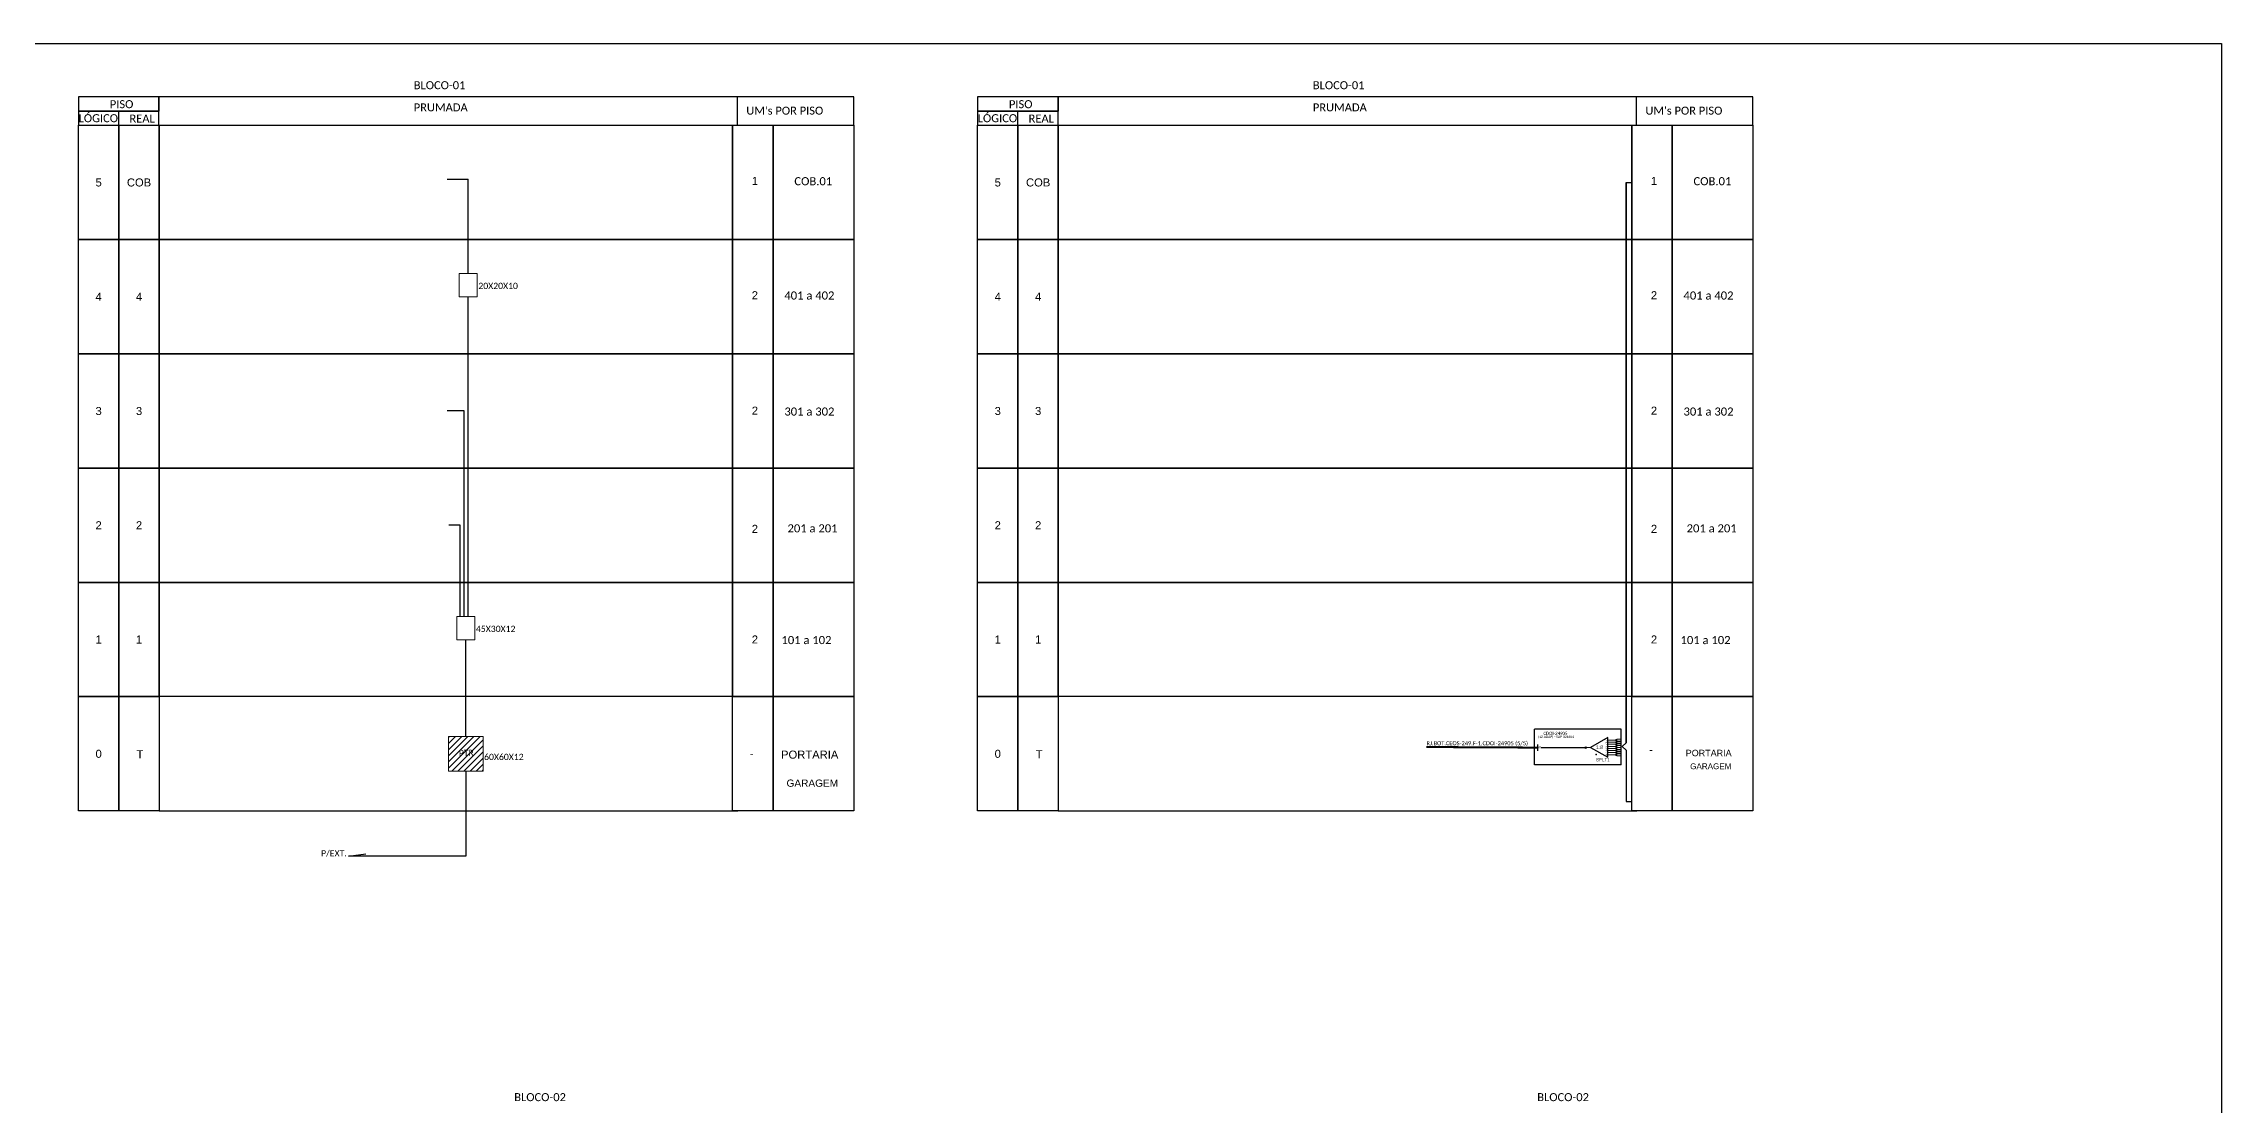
# Model space of a CAD drawing. Header units: metres. Extents: x 0 to 2138, y 0 to 691.
# Drawn here: x 386 to 1028, y 379 to 691 of the extents above; entities that cross this region are included whole.
import ezdxf
from ezdxf.enums import TextEntityAlignment as Align

# ---------------------------------------------------------------- set-up
doc = ezdxf.new("R2010")
doc.units = ezdxf.units.M
doc.styles.add('ARIAL', font='arial.ttf')
doc.styles.add('WMF-Calibri0', font='calibri.ttf')

# ---------------------------------------------------------------- blocks, each defined once
blk = doc.blocks.new('SPLITTER_')
blk.add_point((0, 0))
at = {"style": 'ARIAL', "flags": 4}
blk.add_attdef('SPLT', (0, -3.3), '', height=1.5, dxfattribs=at)
blk = doc.blocks.new('SPLT_1-8_SC-APC')
at = {"color": 1, "lineweight": 0}
blk.add_lwpolyline([(-17, -7.5), (-19.3, -7.5)], dxfattribs=at)
at = {"color": 1}
blk.add_lwpolyline([(-7.4, -2.1), (-17, -7.5), (-7.4, -13), (-7.4, -2.1)], dxfattribs=at)
at = {"color": 3, "lineweight": 0}
for points in [[(-3, -3.5), (-7.4, -3.5)], [(-7.4, -4.7), (-3, -4.7)], [(-7.4, -5.8), (-3, -5.8)], [(-7.4, -7), (-3, -7)], [(-7.4, -8.1), (-3, -8.1)], [(-7.4, -9.3), (-3, -9.3)], [(-7.4, -10.4), (-3, -10.4)], [(-7.4, -11.6), (-3, -11.6)], [(-2.4, -3), (-2.4, -4)], [(-2.4, -3), (0, -3)], [(-2.4, -4), (0, -4)], [(-2.4, -4.2), (-2.4, -5.2)], [(-2.4, -4.2), (0, -4.2)], [(-2.4, -5.2), (0, -5.2)], [(-2.4, -5.3), (-2.4, -6.3)], [(-2.4, -5.3), (0, -5.3)], [(-2.4, -6.3), (0, -6.3)], [(-2.4, -6.5), (-2.4, -7.5)], [(-2.4, -6.5), (0, -6.5)], [(-2.4, -7.5), (0, -7.5)], [(-2.4, -7.6), (-2.4, -8.6)], [(-2.4, -7.6), (0, -7.6)], [(-2.4, -8.6), (0, -8.6)], [(-2.4, -8.8), (-2.4, -9.8)], [(-2.4, -8.8), (0, -8.8)], [(-2.4, -9.8), (0, -9.8)], [(-2.4, -9.9), (-2.4, -10.9)], [(-2.4, -9.9), (0, -9.9)], [(-2.4, -10.9), (0, -10.9)], [(-2.4, -11.1), (-2.4, -12.1)], [(-2.4, -11.1), (0, -11.1)], [(-2.4, -12.1), (0, -12.1)]]:
    blk.add_lwpolyline(points, dxfattribs=at)
for points in [[(-3, -3.2), (-2.4, -3.2), (-2.4, -3.8), (-3, -3.8)], [(-3, -4.4), (-2.4, -4.4), (-2.4, -5), (-3, -5)], [(-3, -5.5), (-2.4, -5.5), (-2.4, -6.1), (-3, -6.1)], [(-3, -6.7), (-2.4, -6.7), (-2.4, -7.3), (-3, -7.3)], [(-3, -7.8), (-2.4, -7.8), (-2.4, -8.4), (-3, -8.4)], [(-3, -9), (-2.4, -9), (-2.4, -9.6), (-3, -9.6)], [(-3, -10.1), (-2.4, -10.1), (-2.4, -10.7), (-3, -10.7)], [(-3, -11.3), (-2.4, -11.3), (-2.4, -11.9), (-3, -11.9)]]:
    blk.add_lwpolyline(points, close=True, dxfattribs=at)
at = {"color": 1, "style": 'ARIAL'}
for s, height, p in [('1:8', 2, (-13.9, -8.4)), ('S1', 0.75, (-8.7, -3.8)), ('S2', 0.75, (-8.7, -5)), ('S3', 0.75, (-8.7, -6.2)), ('S4', 0.75, (-8.7, -7.4)), ('S5', 0.75, (-8.7, -8.6)), ('S6', 0.75, (-8.7, -9.7)), ('S7', 0.75, (-8.7, -10.8)), ('S8', 0.75, (-8.7, -11.9))]:
    blk.add_text(s, height=height, dxfattribs=at).set_placement(p)

msp = doc.modelspace()

# ---------------------------------------------------------------- hatches: boundary and pattern name
at = {"linetype": 'Continuous'}
h = msp.add_hatch(dxfattribs=at)
h.set_pattern_fill('ANSI31', color=1, scale=0.401544, style=0)
h.set_pattern_definition([(45, (-1321.3139, -643.9746), (-0.901492, 0.901492), [])])
h.paths.add_polyline_path([(510.52, 487.11), (505.44, 487.11), (505.44, 476.95), (515.6, 476.95), (515.6, 487.11)])
h.paths.add_polyline_path([(508.68, 481.21), (512.77, 481.21), (512.77, 483.45), (508.68, 483.45)], flags=24)
h = msp.add_hatch(color=3)
h.dxf.hatch_style = 1
edge = h.paths.add_edge_path()
edge.add_arc((840.44, 483.85), 0.244, 0, 360)

# ---------------------------------------------------------------- linework, layer by layer
for points in [[(-0.18, 691.28), (1027.74, 691.28), (1027.74, -0.02), (-0.18, -0.02)], [(396.41, 667.2), (408.31, 667.2), (408.31, 633.53), (396.41, 633.53)], [(408.31, 667.2), (420.21, 667.2), (420.21, 633.53), (408.31, 633.53)], [(420.21, 667.2), (589.13, 667.2), (589.13, 633.53), (420.21, 633.53)], [(589.13, 667.2), (601.03, 667.2), (601.03, 633.53), (589.13, 633.53)], [(601.03, 667.2), (624.83, 667.2), (624.83, 633.53), (601.03, 633.53)], [(661.29, 667.2), (673.19, 667.2), (673.19, 633.53), (661.29, 633.53)], [(673.19, 667.2), (685.08, 667.2), (685.08, 633.53), (673.19, 633.53)], [(685.08, 667.2), (854.01, 667.2), (854.01, 633.53), (685.08, 633.53)], [(854.01, 667.2), (865.91, 667.2), (865.91, 633.53), (854.01, 633.53)], [(865.91, 667.2), (889.71, 667.2), (889.71, 633.53), (865.91, 633.53)], [(396.41, 633.53), (408.31, 633.53), (408.31, 599.86), (396.41, 599.86)], [(408.31, 633.53), (420.21, 633.53), (420.21, 599.86), (408.31, 599.86)], [(420.21, 633.53), (589.13, 633.53), (589.13, 599.86), (420.21, 599.86)], [(589.13, 633.53), (601.03, 633.53), (601.03, 599.86), (589.13, 599.86)], [(601.03, 633.53), (624.83, 633.53), (624.83, 599.86), (601.03, 599.86)], [(661.29, 633.53), (673.19, 633.53), (673.19, 599.86), (661.29, 599.86)], [(673.19, 633.53), (685.08, 633.53), (685.08, 599.86), (673.19, 599.86)], [(685.08, 633.53), (854.01, 633.53), (854.01, 599.86), (685.08, 599.86)], [(854.01, 633.53), (865.91, 633.53), (865.91, 599.86), (854.01, 599.86)], [(865.91, 633.53), (889.71, 633.53), (889.71, 599.86), (865.91, 599.86)], [(396.41, 599.86), (408.31, 599.86), (408.31, 566.2), (396.41, 566.2)], [(408.31, 599.86), (420.21, 599.86), (420.21, 566.2), (408.31, 566.2)], [(420.21, 599.86), (589.13, 599.86), (589.13, 566.2), (420.21, 566.2)], [(589.13, 599.86), (601.03, 599.86), (601.03, 566.2), (589.13, 566.2)], [(601.03, 599.86), (624.83, 599.86), (624.83, 566.2), (601.03, 566.2)], [(661.29, 599.86), (673.19, 599.86), (673.19, 566.2), (661.29, 566.2)], [(673.19, 599.86), (685.08, 599.86), (685.08, 566.2), (673.19, 566.2)], [(685.08, 599.86), (854.01, 599.86), (854.01, 566.2), (685.08, 566.2)], [(854.01, 599.86), (865.91, 599.86), (865.91, 566.2), (854.01, 566.2)], [(865.91, 599.86), (889.71, 599.86), (889.71, 566.2), (865.91, 566.2)], [(396.41, 566.2), (408.31, 566.2), (408.31, 532.53), (396.41, 532.53)], [(408.31, 566.2), (420.21, 566.2), (420.21, 532.53), (408.31, 532.53)], [(420.21, 566.2), (589.13, 566.2), (589.13, 532.53), (420.21, 532.53)], [(589.13, 566.2), (601.03, 566.2), (601.03, 532.53), (589.13, 532.53)], [(601.03, 566.2), (624.83, 566.2), (624.83, 532.53), (601.03, 532.53)], [(661.29, 566.2), (673.19, 566.2), (673.19, 532.53), (661.29, 532.53)], [(673.19, 566.2), (685.08, 566.2), (685.08, 532.53), (673.19, 532.53)], [(685.08, 566.2), (854.01, 566.2), (854.01, 532.53), (685.08, 532.53)], [(854.01, 566.2), (865.91, 566.2), (865.91, 532.53), (854.01, 532.53)], [(865.91, 566.2), (889.71, 566.2), (889.71, 532.53), (865.91, 532.53)], [(396.41, 532.53), (408.31, 532.53), (408.31, 498.86), (396.41, 498.86)], [(408.31, 532.53), (420.21, 532.53), (420.21, 498.86), (408.31, 498.86)], [(420.21, 532.53), (589.13, 532.53), (589.13, 498.86), (420.21, 498.86)], [(589.13, 532.53), (601.03, 532.53), (601.03, 498.86), (589.13, 498.86)], [(601.03, 532.53), (624.83, 532.53), (624.83, 498.86), (601.03, 498.86)], [(661.29, 532.53), (673.19, 532.53), (673.19, 498.86), (661.29, 498.86)], [(673.19, 532.53), (685.08, 532.53), (685.08, 498.86), (673.19, 498.86)], [(685.08, 532.53), (854.01, 532.53), (854.01, 498.86), (685.08, 498.86)], [(854.01, 532.53), (865.91, 532.53), (865.91, 498.86), (854.01, 498.86)], [(865.91, 532.53), (889.71, 532.53), (889.71, 498.86), (865.91, 498.86)], [(396.41, 498.86), (408.31, 498.86), (408.31, 465.2), (396.41, 465.2)], [(408.31, 498.86), (420.21, 498.86), (420.21, 465.2), (408.31, 465.2)], [(589.13, 498.86), (601.03, 498.86), (601.03, 465.2), (589.13, 465.2)], [(601.03, 498.86), (624.83, 498.86), (624.83, 465.2), (601.03, 465.2)], [(661.29, 498.86), (673.19, 498.86), (673.19, 465.2), (661.29, 465.2)], [(673.19, 498.86), (685.08, 498.86), (685.08, 465.2), (673.19, 465.2)], [(854.01, 498.86), (865.91, 498.86), (865.91, 465.2), (854.01, 465.2)], [(865.91, 498.86), (889.71, 498.86), (889.71, 465.2), (865.91, 465.2)]]:
    msp.add_lwpolyline(points, close=True)
at = {"color": 0}
for points in [[(396.41, 671.41), (420.13, 671.41), (420.13, 675.63), (396.41, 675.63)], [(661.29, 671.41), (685.01, 671.41), (685.01, 675.63), (661.29, 675.63)], [(396.41, 667.2), (420.13, 667.2), (420.13, 671.41), (396.41, 671.41)], [(661.29, 667.2), (685.01, 667.2), (685.01, 671.41), (661.29, 671.41)]]:
    msp.add_lwpolyline(points, close=True, dxfattribs=at)
for points in [[(590.58, 675.63), (420.13, 675.63), (420.13, 675.63), (420.13, 671.41)], [(590.58, 667.2), (590.58, 675.63)], [(590.58, 667.2), (624.83, 667.2), (624.83, 675.63), (590.58, 675.63)], [(855.46, 675.63), (685.01, 675.63), (685.01, 675.63), (685.01, 671.41)], [(855.46, 667.2), (855.46, 675.63)], [(855.46, 667.2), (889.71, 667.2), (889.71, 675.63), (855.46, 675.63)], [(408.27, 667.2), (408.27, 671.41)], [(673.15, 667.2), (673.15, 671.41)], [(420.13, 667.2), (571.52, 667.2)], [(685.01, 667.2), (836.4, 667.2)], [(420.13, 633.53), (571.52, 633.53)], [(685.01, 633.53), (836.4, 633.53)], [(420.13, 599.86), (571.52, 599.86)], [(685.01, 599.86), (836.4, 599.86)], [(420.13, 566.2), (571.52, 566.2)], [(685.01, 566.2), (836.4, 566.2)], [(420.21, 465.2), (590.68, 465.2)], [(685.08, 465.2), (855.55, 465.2)]]:
    msp.add_lwpolyline(points)
at = {"color": 3}
for points in [[(504.99, 651.3), (511.23, 651.3)], [(511.23, 623.52), (511.23, 651.3)], [(852.33, 485.23), (852.33, 650.36), (854.01, 650.36)], [(852.33, 650.36), (852.33, 485.23)], [(511.23, 522.46), (511.23, 616.7)], [(510.03, 583.03), (504.99, 583.03)], [(510.03, 522.46), (510.03, 583.03)], [(508.89, 549.36), (505.48, 549.36)], [(508.89, 522.46), (508.89, 549.36)], [(510.52, 487.11), (510.52, 515.64)], [(826.27, 483.85), (826.43, 483.85)], [(827.28, 483.85), (840.44, 483.85)], [(852.33, 485.23), (851.2, 484.14), (852.33, 483.05)], [(852.33, 483.05), (852.33, 467.92), (854.01, 467.92)], [(510.52, 476.95), (510.52, 451.88), (475.92, 451.88), (481.09, 452.57)]]:
    msp.add_lwpolyline(points, dxfattribs=at)
at = {"color": 7, "lineweight": 0}
for points in [[(508.61, 623.52), (513.85, 623.52), (513.85, 616.7), (508.61, 616.7)], [(507.9, 522.46), (513.14, 522.46), (513.14, 515.64), (507.9, 515.64)]]:
    msp.add_lwpolyline(points, close=True, dxfattribs=at)
at = {"color": 1}
for points in [[(850.88, 489.24), (825.36, 489.24)], [(850.88, 478.75), (825.36, 478.75), (825.36, 489.24)], [(850.88, 478.75), (850.88, 489.24)], [(826.27, 484.77), (826.27, 482.92)]]:
    msp.add_lwpolyline(points, dxfattribs=at)
at = {"color": 1, "lineweight": 0}
msp.add_lwpolyline([(505.44, 487.11), (515.6, 487.11), (515.6, 476.95), (505.44, 476.95)], close=True, dxfattribs=at)
at = {"color": 1, "const_width": 0.597}
msp.add_lwpolyline([(793.53, 484.02), (826.27, 483.85)], dxfattribs=at)
at = {"color": 3}
msp.add_circle((840.44, 483.85), 0.244, dxfattribs=at)

# ---------------------------------------------------------------- block references
at = {"color": 3, "xscale": 0.532102348799994, "yscale": 0.532102348799994, "zscale": 0.532102348799994}
msp.add_blockref('SPLT_1-8_SC-APC', (850.88, 487.9), dxfattribs=at)
ref = msp.add_blockref('SPLITTER_', (843.49, 481.86), dxfattribs=dict(xscale=0.628992000000143, yscale=0.628992000000143, zscale=0.628992000000143))
ref.add_attrib('SPLT', 'SPLT1', (843.49, 479.81), dxfattribs={"height": 0.943, "style": 'ARIAL'})

# ---------------------------------------------------------------- texts
at = {"color": 3, "style": 'WMF-Calibri0'}
for s, p in [('BLOCO-01', (495.18, 677.83)), ('BLOCO-01', (760.06, 677.83)), ('BLOCO-02', (524.79, 379.68)), ('BLOCO-02', (826.17, 379.68))]:
    msp.add_text(s, height=2.358, dxfattribs=at).set_placement(p)
at = {"color": 0, "style": 'WMF-Calibri0'}
for s, height, p in [('     PISO', 2.358, (401.49, 672.24)), ('     PISO', 2.358, (666.37, 672.24)), ('  LÓGICO', 2.358, (394.79, 668.11)), ('    REAL', 2.358, (408.11, 668.01)), ('PRUMADA', 2.358, (495.18, 671.3)), ("UM's POR PISO", 2.3576, (593.15, 670.34)), ('  LÓGICO', 2.358, (659.67, 668.11)), ('    REAL', 2.358, (672.99, 668.01)), ('PRUMADA', 2.358, (760.06, 671.3)), ("UM's POR PISO", 2.3576, (858.03, 670.34))]:
    msp.add_text(s, height=height, dxfattribs=at).set_placement(p)
for s, height, style, p in [('COB.01', 2.382, 'WMF-Calibri0', (607.31, 649.53)), ('COB.01', 2.382, 'WMF-Calibri0', (872.19, 649.53)), ('20X20X10', 1.833, 'WMF-Calibri0', (514.22, 618.97)), ('401 a 402', 2.382, 'WMF-Calibri0', (604.37, 615.86)), ('401 a 402', 2.382, 'WMF-Calibri0', (869.25, 615.86)), ('301 a 302', 2.382, 'WMF-Calibri0', (604.37, 581.67)), ('301 a 302', 2.382, 'WMF-Calibri0', (869.25, 581.67)), ('201 a 201', 2.382, 'WMF-Calibri0', (605.3, 547.26)), ('201 a 201', 2.382, 'WMF-Calibri0', (870.18, 547.26)), ('45X30X12', 1.833, 'WMF-Calibri0', (513.5, 517.91)), ('101 a 102', 2.382, 'WMF-Calibri0', (603.51, 514.34)), ('101 a 102', 2.382, 'WMF-Calibri0', (868.38, 514.34)), ('PTR', 1.833, 'WMF-Calibri0', (508.47, 481.36)), ('60X60X12', 1.833, 'WMF-Calibri0', (515.91, 480.18)), ('PORTARIA', 2.365, 'ARIAL', (603.39, 480.6)), ('PORTARIA', 1.892, 'ARIAL', (869.92, 481.31)), ('GARAGEM', 1.703, 'ARIAL', (871.22, 477.49)), ('GARAGEM', 2.128, 'ARIAL', (605.01, 472.31)), ('P/EXT.', 1.833, 'WMF-Calibri0', (467.88, 451.79))]:
    msp.add_text(s, height=height, dxfattribs=dict(style=style)).set_placement(p)
at = {"color": 1, "style": 'WMF-Calibri0'}
for s, height, p in [('CDOI-24905', 0.925, (828.01, 487.58)), ('RJ.BOT.CEOS-249.F-1.CDOI-24905 (5/5)', 1.2033, (793.54, 484.53))]:
    msp.add_text(s, height=height, dxfattribs=at).set_placement(p)
msp.add_text('(12 ADAP) - SAP 324604', height=0.6989, dxfattribs=at).set_placement((831.7, 486.69), align=Align.CENTER)
at = {"style": 'ARIAL'}
msp.add_text('01', height=0.6, rotation=1.54168, dxfattribs=at).set_placement((827.01, 483.9), align=Align.MIDDLE_CENTER)
at = {"style": 'ARIAL', "flags": 12}
for tag, text, height, p in [('5', 'XX', 2.365, (402.36, 650.36)), ('COB', 'XX', 2.365, (414.26, 650.36)), ('1', 'XX', 2.365, (595.69, 650.8)), ('5', 'XX', 2.365, (667.24, 650.36)), ('COB', 'XX', 2.365, (679.14, 650.36)), ('1', 'XX', 2.365, (860.57, 650.8)), ('4', 'XX', 2.365, (402.36, 616.7)), ('4', 'XX', 2.365, (414.26, 616.7)), ('2', 'XX', 2.365, (595.69, 617.13)), ('4', 'XX', 2.365, (667.24, 616.7)), ('4', 'XX', 2.365, (679.14, 616.7)), ('2', 'XX', 2.365, (860.57, 617.13)), ('3', 'XX', 2.365, (402.36, 583.03)), ('3', 'XX', 2.365, (414.26, 583.03)), ('2', 'XX', 2.365, (595.69, 583.13)), ('3', 'XX', 2.365, (667.24, 583.03)), ('3', 'XX', 2.365, (679.14, 583.03)), ('2', 'XX', 2.365, (860.57, 583.13)), ('2', 'XX', 2.365, (402.36, 549.36)), ('2', 'XX', 2.365, (414.26, 549.36)), ('2', 'XX', 2.365, (595.69, 548.3)), ('2', 'XX', 2.365, (667.24, 549.36)), ('2', 'XX', 2.365, (679.14, 549.36)), ('2', 'XX', 2.365, (860.57, 548.3)), ('1', 'XX', 2.365, (402.36, 515.7)), ('1', 'XX', 2.365, (414.26, 515.7)), ('2', '0', 2.36, (595.69, 515.7)), ('1', 'XX', 2.365, (667.24, 515.7)), ('1', 'XX', 2.365, (679.14, 515.7)), ('2', '0', 2.36, (860.57, 515.7)), ('0', 'XX', 2.365, (402.36, 482.03)), ('T', 'XX', 2.365, (414.54, 481.89)), ('-', 'XX', 2.365, (594.77, 482.04)), ('0', 'XX', 2.365, (667.24, 482.03)), ('T', 'XX', 2.365, (679.42, 481.89)), ('-', 'XX', 2.365, (859.65, 483.25))]:
    msp.add_attdef(tag, text=text, height=height, dxfattribs=at).set_placement(p, align=Align.MIDDLE_CENTER)

doc.saveas('drawing.dxf')
